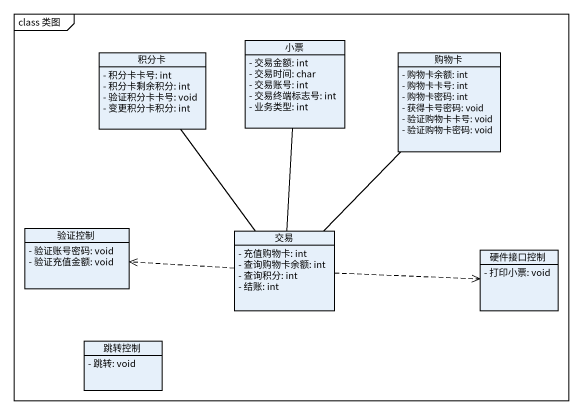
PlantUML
@startuml
mainframe class 类图
hide circle
hide empty members
skinparam classAttributeIconSize 0
class 小票 {
  - 交易金额: int
  - 交易时间: char
  - 交易账号: int
  - 交易终端标志号: int
  - 业务类型: int
}
class 积分卡 {
  - 积分卡卡号: int
  - 积分卡剩余积分: int
  - 验证积分卡卡号: void
  - 变更积分卡积分: int
}
class 购物卡 {
  - 购物卡余额: int
  - 购物卡卡号: int
  - 购物卡密码: int
  - 获得卡号密码: void
  - 验证购物卡卡号: void
  - 验证购物卡密码: void
}
class 验证控制 {
  - 验证账号密码: void
  - 验证充值金额: void
}
class 交易 {
  - 充值购物卡: int
  - 查询购物卡余额: int
  - 查询积分: int
  - 结账: int
}
class 硬件接口控制 {
  - 打印小票: void
}
class 跳转控制 {
  - 跳转: void
}
交易 -up- 小票
交易 -up- 积分卡
交易 -up- 购物卡
交易 .left.> 验证控制
交易 .right.> 硬件接口控制
@enduml
